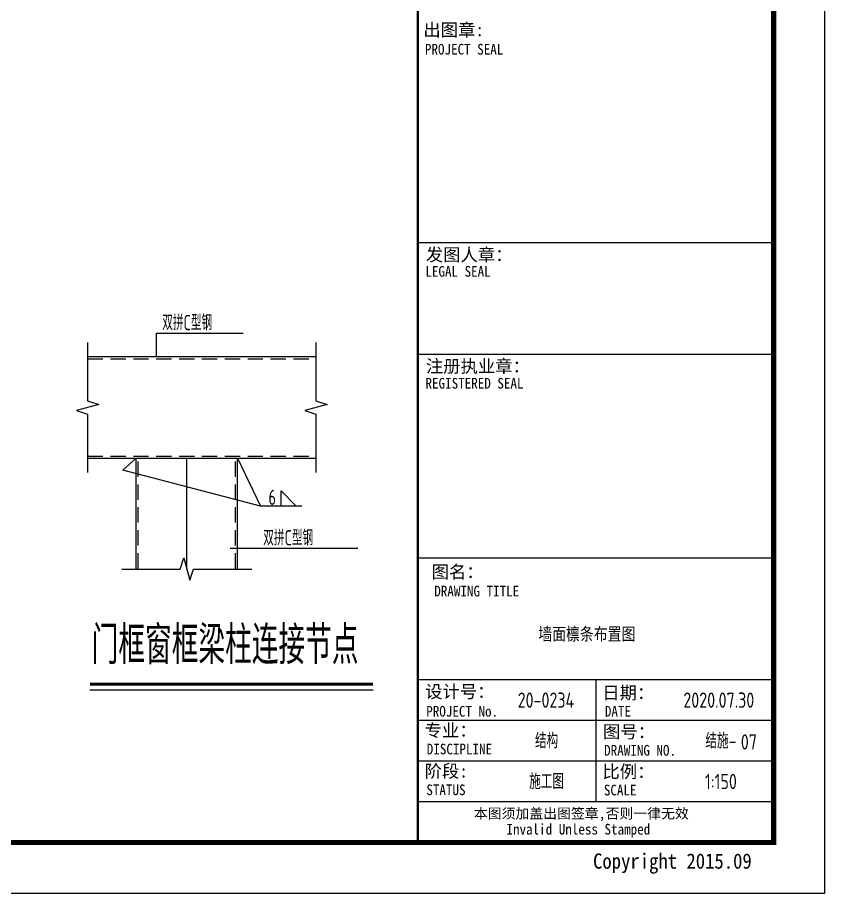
# Model space of a CAD drawing. Extents: x 753177 to 2169292, y -530934 to -273477.
# Drawn here: x 1852903 to 1876718, y -530934 to -505101 of the extents above; entities that cross this region are included whole.
import ezdxf
from ezdxf.enums import TextEntityAlignment as Align

# ---------------------------------------------------------------- set-up
doc = ezdxf.new("R2010")
doc.units = 0
doc.header["$LTSCALE"] = 1500
doc.header["$MEASUREMENT"] = 0
doc.linetypes.add('DASHED', pattern=[0.75, 0.5, -0.25])
for name, color, linetype in [('00-tk', 151, 'Continuous'), ('blu', 4, 'DASHED'), ('NUM', 7, 'Continuous'), ('TEXT', 7, 'Continuous'), ('THIN', 7, 'Continuous'), ('WELD', 7, 'Continuous'), ('YEL', 2, 'Continuous')]:
    doc.layers.add(name, color=color, linetype=linetype)
doc.layers.add('TK', color=252, linetype='Continuous', lineweight=13)
doc.layers.add('功能名称', color=255, linetype='Continuous', lineweight=0)
doc.styles.add('DS6FS', font='tssdeng.shx', dxfattribs={"width": 0.8, "bigfont": 'tssdchn.shx'})
doc.styles.add('DS6HT', font='simhei.ttf', dxfattribs={"width": 0.8})
doc.styles.add('TSSD_Dimension', font='Tssdeng.shx', dxfattribs={"width": 0.7, "bigfont": 'hztxt.shx'})
doc.styles.add('TSSD_Label', font='Tssdeng.shx', dxfattribs={"width": 0.7, "bigfont": 'hztxt.shx'})
doc.styles.add('TSSD_Rein', font='Tssdeng.shx', dxfattribs={"width": 0.7, "bigfont": 'hztxt.shx'})

# ---------------------------------------------------------------- blocks, each defined once
blk = doc.blocks.new('_WELD004')
at = {"color": 0, "linetype": 'ByBlock'}
for p, q in [((0, 1), (1, 0)), ((0, 0), (0, 1))]:
    blk.add_line(p, q, dxfattribs=at)
blk = doc.blocks.new('A$C16496DF1')
at = {"layer": '00-tk'}
for p, q in [((178350, 126150), (178350, 0)), ((166350, 124650), (166350, 1500)), ((176850, 124650), (176850, 1500)), ((166350, 19200), (176850, 19200)), ((176850, 15900), (166350, 15900)), ((176850, 6300), (166350, 6300)), ((171600, 6300), (171600, 2700)), ((176850, 5100), (166350, 5100)), ((176850, 3900), (166350, 3900)), ((176850, 2700), (166350, 2700)), ((176850, 1500), (3750, 1500)), ((176850, 1500), (166350, 1500))]:
    blk.add_line(p, q, dxfattribs=at)
at = {"layer": '00-tk', "linetype": 'Continuous'}
blk.add_line((178350, 0), (0, 0), dxfattribs=at)
at = {"layer": '00-tk', "const_width": 150}
blk.add_lwpolyline([(3750, 124650), (176850, 124650), (176850, 1500), (3750, 1500)], close=True, dxfattribs=at)
at = {"layer": '00-tk', "const_width": 75}
blk.add_lwpolyline([(166350, 1500), (166350, 124650)], dxfattribs=at)
at = {"layer": '00-tk'}
blk.add_lwpolyline([(166350, 9900), (176850, 9900), (176850, 6300), (166350, 6300)], close=True, dxfattribs=at)
at = {"layer": '00-tk', "style": 'DS6HT'}
for s, p in [('出图章:', (166512, 25281)), ('发图人章：', (166585, 18652)), ('注册执业章：', (166586, 15364)), ('图名：', (166756, 9300)), ('设计号：', (166565, 5767)), ('日期：', (171794, 5732)), ('专业：', (166549, 4623)), ('图号：', (171814, 4583)), ('阶段:', (166549, 3421)), ('比例：', (171798, 3408))]:
    blk.add_text(s, height=375, dxfattribs=at).set_placement(p)
at = {"layer": '00-tk', "style": 'DS6HT', "width": 0.9}
for s, height, p in [(' PROJECT SEAL', 315, (166365, 24741)), ('LEGAL SEAL', 315, (166571, 18190)), ('REGISTERED SEAL', 315, (166575, 14889)), ('DRAWING TITLE', 315, (166834, 8760)), ('PROJECT No.', 315, (166597, 5215)), ('DATE', 315, (171868, 5217)), ('DISCIPLINE', 315, (166612, 4103)), ('DRAWING NO.', 315, (171847, 4064)), ('STATUS', 315, (166600, 2900)), ('SCALE', 315, (171839, 2892)), ('Copyright 2015.09', 450, (171520, 731))]:
    blk.add_text(s, height=height, dxfattribs=at).set_placement(p)
at = {"layer": '00-tk', "style": 'DS6HT'}
blk.add_text('本图须加盖出图签章,否则一律无效', height=300, dxfattribs=at).set_placement((171174, 2345), align=Align.MIDDLE)
at = {"layer": '00-tk', "style": 'DS6HT', "width": 0.9}
blk.add_text('Invalid Unless Stamped', height=315, dxfattribs=at).set_placement((171086, 1860), align=Align.MIDDLE)
at = {"layer": '功能名称', "color": 7, "style": 'DS6FS', "width": 0.8}
for s, p in [('20-0234', (170131, 5477)), ('2020.07.30', (175231, 5477)), ('结构', (170149, 4277)), ('结施-', (175294, 4277)), ('施工图', (170149, 3077)), ('1:150', (175294, 3077))]:
    blk.add_text(s, height=450, dxfattribs=at).set_placement(p, align=Align.CENTER)

msp = doc.modelspace()

# ---------------------------------------------------------------- linework, layer by layer
at = {"layer": 'blu', "ltscale": 0.6}
for p, q in [((1854971.9, -515162.3), (1861710, -515162.3)), ((1854971.9, -518036), (1861710, -518036)), ((1856463, -521345.9), (1856463, -518096)), ((1859336.7, -521345.9), (1859336.7, -518096))]:
    msp.add_line(p, q, dxfattribs=at)
at = {"layer": 'NUM', "const_width": 93.8}
msp.add_lwpolyline([(1855041.2, -524759.2), (1863397.1, -524759.2)], dxfattribs=at)
at = {"layer": 'NUM'}
msp.add_lwpolyline([(1855041.2, -524928.2), (1863397.1, -524928.2)], dxfattribs=at)
at = {"layer": 'TEXT', "ltscale": 99}
for p, q in [((1857003.8, -514408), (1859563.8, -514408)), ((1859182.3, -520748.5), (1862951.2, -520748.5))]:
    msp.add_line(p, q, dxfattribs=at)
at = {"layer": 'TEXT'}
for p, q in [((1857003.8, -515102.3), (1857003.8, -514408)), ((1856012.6, -518447.2), (1856403, -518096)), ((1859396.7, -518096), (1860069.2, -519512.6)), ((1860069.2, -519512.6), (1856012.6, -518447.2))]:
    msp.add_line(p, q, dxfattribs=at)
at = {"layer": 'THIN', "color": 0}
msp.add_line((1861294.7, -519512.6), (1860069.2, -519512.6), dxfattribs=at)
at = {"layer": 'THIN'}
for points in [[(1854971.9, -514682.3), (1854971.9, -516404.2), (1855301.9, -516509.2), (1854641.9, -516689.2), (1854971.9, -516794.2), (1854971.9, -518516)], [(1861710, -514682.3), (1861710, -516404.2), (1862040, -516509.2), (1861380, -516689.2), (1861710, -516794.2), (1861710, -518516)], [(1855983, -521367.9), (1857704.8, -521367.9), (1857809.8, -521037.9), (1857989.8, -521697.9), (1858094.8, -521367.9), (1859816.7, -521367.9)]]:
    msp.add_lwpolyline(points, dxfattribs=at)
at = {"layer": 'YEL'}
for p, q in [((1854971.9, -515102.3), (1861710, -515102.3)), ((1854971.9, -518096), (1861710, -518096)), ((1856403, -521367.9), (1856403, -518096)), ((1857899.8, -521367.9), (1857899.8, -518096)), ((1859396.7, -521367.9), (1859396.7, -518096))]:
    msp.add_line(p, q, dxfattribs=at)

# ---------------------------------------------------------------- block references
at = {"layer": 'TK', "color": 2, "linetype": 'ByBlock'}
msp.add_blockref('A$C16496DF1', (1698368.2, -530934.4), dxfattribs=at)
at = {"layer": 'WELD', "xscale": 450, "yscale": 450, "zscale": 450}
msp.add_blockref('_WELD004', (1860679.8, -519512.6), dxfattribs=at)

# ---------------------------------------------------------------- texts
at = {"layer": '00-tk', "color": 0, "style": 'DS6HT', "width": 0.8}
msp.add_text('墙面檩条布置图', height=375, dxfattribs=at).set_placement((1869705.8, -523468), align=Align.CENTER)
at = {"layer": 'NUM', "style": 'TSSD_Dimension', "width": 0.7}
msp.add_text('门框窗框梁柱连接节点', height=1125, dxfattribs=at).set_placement((1855091.8, -524508.9), align=Align.BOTTOM_LEFT)
at = {"layer": 'TEXT', "style": 'TSSD_Label', "width": 0.7}
for s, p in [('双拼C型钢', (1857172.7, -514322.1)), ('6', (1860311.3, -519475.1))]:
    msp.add_text(s, height=450, dxfattribs=at).set_placement(p)
at = {"layer": 'TEXT', "ltscale": 99, "style": 'TSSD_Rein', "width": 0.7}
msp.add_text('双拼C型钢', height=450, dxfattribs=at).set_placement((1860154.1, -520667.5))
at = {"layer": '功能名称', "color": 7, "style": 'DS6FS', "width": 0.8}
msp.add_text('07', height=450, dxfattribs=at).set_placement((1874486.9, -526690.6), align=Align.CENTER)

doc.saveas('drawing.dxf')
